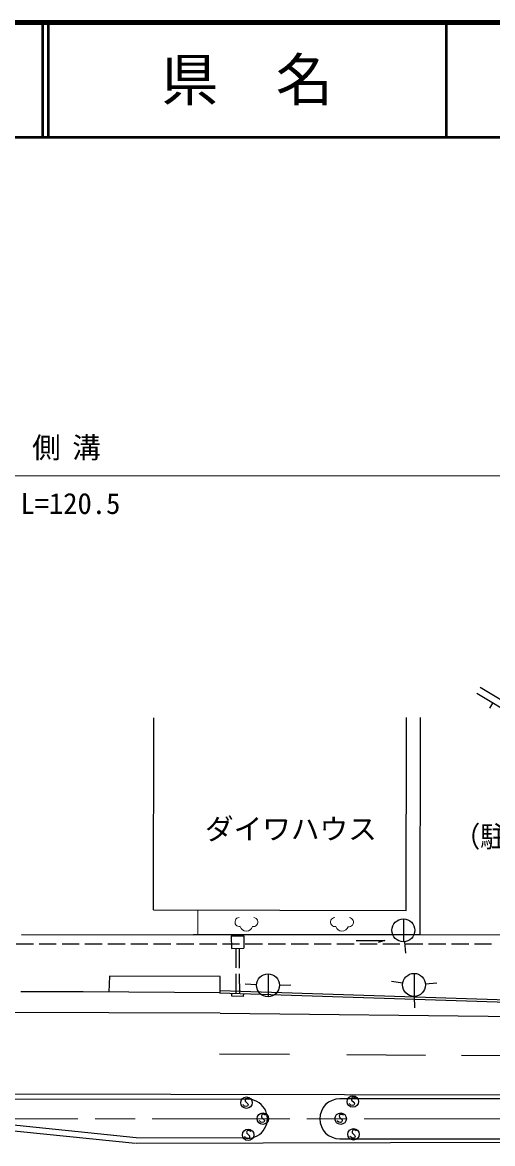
# Model space of a CAD drawing. Units: millimetres, scale not verified. Extents: x 40000 to 680000, y 20000 to 380000.
# Drawn here: x 296009 to 337047, y 282194 to 380000 of the extents above; entities that cross this region are included whole.
import ezdxf
from ezdxf.enums import TextEntityAlignment as Align

# ---------------------------------------------------------------- set-up
doc = ezdxf.new("R2010")
doc.units = ezdxf.units.MM
doc.header["$LTSCALE"] = 1000
doc.linetypes.add('CHAIN', pattern=[18.5, 12, -1.5, 3.5, -1.5])
for name, color, linetype, lineweight in [('M-BGD', 7, 'Continuous', 25), ('M-BMK', 2, 'CHAIN', 13), ('M-STR-HTXT', 7, 'Continuous', 13), ('M-STR-STRC', 7, 'Continuous', 25), ('M-STR-STRD', 7, 'Continuous', 25), ('M-TTL', 2, 'Continuous', 140), ('M-TTL-LINE', 7, 'Continuous', 50), ('M-TTL-TXT', 7, 'Continuous', 50), ('M-WORK', 1, 'Continuous', 13)]:
    doc.layers.add(name, color=color, linetype=linetype, lineweight=lineweight)
doc.styles.add('ＭＳ ゴシック', font='')
doc.styles.get('ＭＳ ゴシック').set_extended_font_data('MS Gothic')

msp = doc.modelspace()

# ---------------------------------------------------------------- linework, layer by layer
at = {"layer": 'M-BGD'}
for p, q in [((360883, 306915), (335975, 321983)), ((340630, 318462), (335661, 321452)), ((337044, 320620), (336786, 320192)), ((307447, 302599), (307470, 319348)), ((329493, 302519), (329544, 319356)), ((330722, 300407), (330767, 319357)), ((307447, 302599), (329493, 302519)), ((329264, 301797), (329264, 299797)), ((295940, 300425), (310934, 300401)), ((330722, 300407), (310934, 300401)), ((314241, 300323), (315341, 300329)), ((314241, 300323), (314247, 299223)), ((315341, 300329), (315347, 299230)), ((342670, 300379), (330722, 300407)), ((295465, 299627), (296965, 299627)), ((297465, 299627), (298965, 299626)), ((299465, 299626), (300965, 299626)), ((301465, 299626), (302965, 299626)), ((303465, 299626), (304965, 299625)), ((305465, 299625), (306965, 299625)), ((307465, 299625), (308965, 299625)), ((309465, 299625), (310965, 299624)), ((311465, 299624), (312965, 299624)), ((313465, 299624), (314965, 299624)), ((315465, 299624), (316965, 299623)), ((317465, 299623), (318965, 299623)), ((319465, 299623), (320965, 299623)), ((321465, 299623), (322965, 299622)), ((323465, 299622), (324965, 299622)), ((325136, 299912), (327636, 299901)), ((325465, 299622), (326965, 299622)), ((327636, 299901), (327055, 299748)), ((327465, 299622), (328965, 299621)), ((329348, 299797), (329433, 298801)), ((329465, 299621), (330965, 299621)), ((331465, 299621), (332965, 299621)), ((333465, 299621), (334965, 299620)), ((335465, 299620), (336965, 299620)), ((314247, 299223), (315347, 299230)), ((314641, 299226), (314642, 297515)), ((314941, 299227), (314942, 297510)), ((303605, 296804), (303538, 295412)), ((313267, 296771), (303605, 296804)), ((313280, 295349), (313267, 296771)), ((314642, 297015), (314643, 295304)), ((314942, 297010), (314943, 295294)), ((317445, 297007), (317445, 295007)), ((330194, 297038), (330194, 295038)), ((301302, 295427), (295881, 295443)), ((313280, 295349), (301302, 295427)), ((313278, 295549), (357534, 294089)), ((316445, 296050), (315446, 296095)), ((318444, 296018), (319444, 296030)), ((329203, 296192), (328214, 296346)), ((331187, 296124), (332184, 296210)), ((313222, 295350), (357527, 293889)), ((314284, 295045), (314293, 295315)), ((315284, 295012), (314284, 295045)), ((315293, 295282), (315284, 295012)), ((330211, 295040), (330232, 294040)), ((315304, 285537), (315280, 285605)), ((315490, 286109), (315441, 285998)), ((315441, 285998), (315456, 285891)), ((315456, 285891), (315688, 285667)), ((315621, 286138), (315490, 286109)), ((315699, 286118), (315621, 286138)), ((315688, 285667), (315702, 285561)), ((315772, 286079), (315699, 286118)), ((315801, 286031), (315772, 286079)), ((324587, 285633), (324563, 285701)), ((324688, 285546), (324587, 285633)), ((324773, 286205), (324724, 286094)), ((324724, 286094), (324738, 285987)), ((324738, 285987), (324970, 285763)), ((324904, 286234), (324773, 286205)), ((324981, 286215), (324904, 286234)), ((324984, 285657), (324936, 285545)), ((324970, 285763), (324984, 285657)), ((325054, 286176), (324981, 286215)), ((325083, 286127), (325054, 286176)), ((315406, 285450), (315304, 285537)), ((315542, 285415), (315406, 285450)), ((315653, 285449), (315542, 285415)), ((315702, 285561), (315653, 285449)), ((316913, 284719), (316864, 284608)), ((317044, 284748), (316913, 284719)), ((317122, 284729), (317044, 284748)), ((317194, 284690), (317122, 284729)), ((317223, 284641), (317194, 284690)), ((323710, 284717), (323661, 284605)), ((323841, 284745), (323710, 284717)), ((323919, 284726), (323841, 284745)), ((323991, 284687), (323919, 284726)), ((324020, 284638), (323991, 284687)), ((324824, 285512), (324688, 285546)), ((324936, 285545), (324824, 285512)), ((316727, 284148), (316703, 284216)), ((316829, 284060), (316727, 284148)), ((316965, 284026), (316829, 284060)), ((316864, 284608), (316879, 284501)), ((316879, 284501), (317111, 284278)), ((317076, 284059), (316965, 284026)), ((317125, 284171), (317076, 284059)), ((317111, 284278), (317125, 284171)), ((323524, 284145), (323500, 284213)), ((323626, 284057), (323524, 284145)), ((323761, 284023), (323626, 284057)), ((323661, 284605), (323675, 284498)), ((323675, 284498), (323908, 284275)), ((323873, 284056), (323761, 284023)), ((323922, 284168), (323873, 284056)), ((323908, 284275), (323922, 284168)), ((315442, 282736), (315418, 282804)), ((315544, 282648), (315442, 282736)), ((315628, 283308), (315579, 283196)), ((315579, 283196), (315594, 283090)), ((315594, 283090), (315826, 282866)), ((315759, 283337), (315628, 283308)), ((315837, 283317), (315759, 283337)), ((315840, 282759), (315791, 282648)), ((315826, 282866), (315840, 282759)), ((315909, 283278), (315837, 283317)), ((315938, 283229), (315909, 283278)), ((324651, 282778), (324627, 282846)), ((324753, 282691), (324651, 282778)), ((324889, 282657), (324753, 282691)), ((324837, 283350), (324788, 283239)), ((324788, 283239), (324802, 283132)), ((324802, 283132), (325035, 282908)), ((324968, 283379), (324837, 283350)), ((325000, 282690), (324889, 282657)), ((325046, 283360), (324968, 283379)), ((325049, 282802), (325000, 282690)), ((325035, 282908), (325049, 282802)), ((325118, 283321), (325046, 283360)), ((325147, 283272), (325118, 283321)), ((315680, 282614), (315544, 282648)), ((315791, 282648), (315680, 282614))]:
    msp.add_line(p, q, dxfattribs=at)
for centre, radius in [((329264, 300797), 1000), ((317445, 296007), 1000), ((330194, 296038), 1000), ((315567, 285760), 500), ((324849, 285856), 500), ((316990, 284370), 500), ((323787, 284367), 500), ((315705, 282958), 500), ((324914, 283001), 500)]:
    msp.add_circle(centre, radius, dxfattribs=at)
at = {"layer": 'M-BMK'}
msp.add_line((270348, 284335), (368358, 284370), dxfattribs=at)
at = {"layer": 'M-STR-HTXT'}
msp.add_line((239962, 340447), (360522, 340447), dxfattribs=at)
at = {"layer": 'M-STR-STRC'}
for p, q in [((313268, 293574), (246195, 293755)), ((313268, 293574), (373223, 292871)), ((319326, 289962), (313224, 290000)), ((331187, 289887), (324327, 289930)), ((339326, 289836), (334326, 289867)), ((246174, 286648), (373225, 286374)), ((305882, 282196), (276326, 285229)), ((373226, 282371), (305933, 282194))]:
    msp.add_line(p, q, dxfattribs=at)
at = {"layer": 'M-STR-STRD'}
for p, q in [((305933, 282693), (276352, 285729)), ((277375, 286103), (315582, 286060)), ((346225, 286112), (323713, 286104)), ((315617, 282664), (305933, 282693)), ((323715, 282604), (358976, 282616))]:
    msp.add_line(p, q, dxfattribs=at)
for centre, radius, start, end in [((315687, 284363), 1700, 267.64538, 93.53683), ((323714, 284354), 1750, 90.02007, 270.02007)]:
    msp.add_arc(centre, radius, start, end, dxfattribs=at)
at = {"layer": 'M-TTL'}
msp.add_line((680000, 380000), (40000, 380000), dxfattribs=at)
at = {"layer": 'M-TTL-LINE'}
for p, q in [((297750, 380000), (297750, 370000)), ((298250, 380000), (298250, 370000)), ((333000, 380000), (333000, 370000)), ((40000, 370000), (680000, 370000))]:
    msp.add_line(p, q, dxfattribs=at)
at = {"layer": 'M-WORK'}
msp.add_line((311334, 302584), (311332, 300401), dxfattribs=at)
for centre, radius, start, end in [((314962, 301523), 400, 95.61475, 278.93641), ((316158, 301516), 400, 260.33224, 83.65389), ((323305, 301516), 400, 95.61475, 278.93641), ((324502, 301509), 400, 260.33224, 83.65389), ((315558, 301284), 557, 196.35427, 342.91438), ((323902, 301278), 557, 196.35427, 342.91438)]:
    msp.add_arc(centre, radius, start, end, dxfattribs=at)

# ---------------------------------------------------------------- texts
at = {"layer": 'M-BGD', "style": 'ＭＳ ゴシック'}
msp.add_text('ダイワハウス', height=1833, dxfattribs=at).set_placement((319442, 309640), align=Align.MIDDLE_CENTER)
at = {"layer": 'M-BGD', "style": 'ＭＳ ゴシック', "width": 0.9}
msp.add_text('（駐）', height=1833, dxfattribs=at).set_placement((337093, 308976), align=Align.MIDDLE_CENTER)
at = {"layer": 'M-STR-HTXT', "style": 'ＭＳ ゴシック'}
msp.add_text('L=120.5', height=1833, dxfattribs=at).set_placement((300195, 336567), align=Align.BOTTOM_CENTER)
at = {"layer": 'M-STR-HTXT', "insert": (300357, 342808), "char_height": 1833, "attachment_point": 5, "style": 'ＭＳ ゴシック'}
msp.add_mtext('\\T1.4;側溝', dxfattribs=at)
at = {"layer": 'M-TTL-TXT', "style": 'ＭＳ ゴシック'}
msp.add_text('県\u3000名', height=3666, dxfattribs=at).set_placement((315625, 375000), align=Align.MIDDLE_CENTER)

doc.saveas('drawing.dxf')
